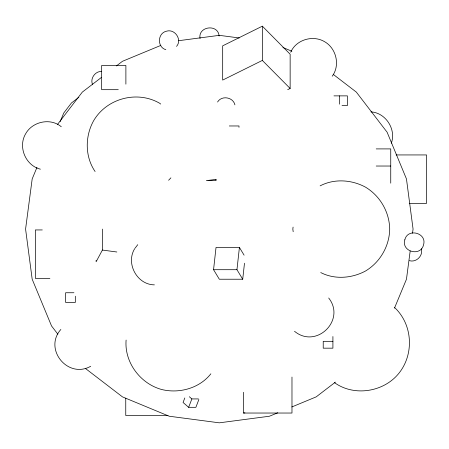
<?xml version="1.0" encoding="UTF-8"?>
<svg xmlns="http://www.w3.org/2000/svg" width="449" height="449" viewBox="0 0 449 449"><rect width="100%" height="100%" fill="white"/><g stroke="black" fill="none" stroke-linecap="round" stroke-linejoin="round"><path stroke-width="0.67" d="M244.486 263.226L242.718 279.227L219.325 279.227L213.561 269.703L216.025 247.438L239.418 247.438L244.099 255.178M242.718 279.227L236.954 269.703L239.418 247.438M126.102 340.078C124.261 362.321 140.301 383.676 161.651 389.502C179.269 393.852 199.502 388.262 210.867 373.798M293.09 227.104L292.832 229.085L293.18 231.723M410.173 251.064L406.463 279.227L394.536 308.031M412.524 233.205L413.069 229.085L406.463 178.943L387.111 132.214L356.321 92.09L333.237 74.377M184.803 397.954L183.069 402.472L188.647 407.316L195.882 407.316L198.856 399.571M188.647 407.316L191.869 398.925L198.447 398.925M36.958 167.421L32.182 178.943L25.582 229.085L32.182 279.227L51.54 325.957L57.865 334.202M60.177 121.612L63.747 113.008L71.442 102.973L78.833 97.304M134.678 248.695C125.574 263.411 137.001 284.733 154.394 284.857M290.699 52.252C296.071 39.703 312.869 34.736 324.509 41.639C336.307 48.268 340.404 65.296 332.221 76.223M391.332 143.203C396.433 129.402 385.685 112.688 370.93 111.88M102.389 229.085L102.389 250.059L96.125 261.756L96.125 260.358M57.444 124.519L82.33 92.09L101.564 77.329M176.558 46.41C182.423 39.72 174.874 28.506 166.433 31.211C157.453 33.159 156.965 47.24 165.849 49.682M217.563 102.018C221.632 95.132 233.177 97.085 234.922 104.858M170.895 177.855L168.628 180.251M60.868 329.454C43.284 349.019 67.827 379.225 90.676 366.289M135.065 248.196L137.759 244.683M116.409 65.941L122.454 61.3L160.86 45.394M335.431 382.11L316.197 396.871L291.872 406.946M262.345 26.171L222.682 45.832L222.682 80.079L262.345 60.424L262.345 26.171L290.144 54.217L290.144 88.47L287.669 89.693M320.126 185.864C334.258 178.461 351.634 179.656 365.486 187.138C380.112 195.916 389.418 212.029 389.704 229.085C389.418 246.136 380.112 262.255 365.486 271.033C351.836 278.363 334.724 279.761 320.738 272.56M277.791 412.777L269.467 416.223L219.325 422.829L169.183 416.223L122.454 396.871L85.624 368.612M178.797 40.679L219.325 35.342L239.244 37.963M101.536 71.408C94.952 71.223 89.794 78.783 92.662 84.771M243.543 392.28L243.543 413.035L244.924 412.856M118.278 89.682L101.67 89.682L101.67 65.464L125.888 65.464L125.888 84.148M333.961 95.873L347.403 95.873L347.403 105.56L342.043 105.56M229.299 125.967L238.986 125.967L238.986 127.348M376.211 148.905L390.742 148.905L390.742 183.153M396.102 154.939L426.55 154.939L426.55 203.375L409.252 203.375M376.211 166.029L390.742 166.029M42.29 229.939L35.37 229.939L35.37 278.374L49.901 278.374M213.561 269.703L236.954 269.703M73.939 292.742L65.638 292.742L65.638 302.43L75.325 302.43L75.325 296.205M332.911 341.324L323.224 341.324L323.224 348.171L332.911 348.171L332.911 336.526M243.543 413.035L291.979 413.035L291.979 377.059M167.96 415.505L125.754 415.505L125.754 398.207M409.443 260.673C416.302 262.732 423.368 255.666 421.308 248.808M102.389 250.059L116.841 251.996M282.909 47.51L291.872 51.225M40.399 169.189C25.509 165.496 17.78 146.829 25.694 133.69C32.513 121.477 50.49 117.616 61.283 126.747M160.703 104.056L159.648 103.248C137.074 90.17 106.503 98.365 93.487 120.972C84.917 136.524 84.934 156.763 95.104 171.524M394.525 307.66L395.58 308.469C414.051 326.894 414.051 358.543 395.58 376.969C379.725 392.695 352.757 395.838 334.471 382.638M294.527 331.289C316.225 349.322 346.162 320.154 328.696 298.007M189.332 396.725L191.869 398.925M262.345 60.424L290.144 88.47M219.101 35.999C218.192 23.573 197.717 26.267 200.058 38.507M339.36 95.873L339.36 104.174M404.824 239.828C401.148 251.726 420.775 256.985 423.542 244.84C427.218 232.941 407.591 227.688 404.824 239.828M216.031 179.376L206.344 180.65L216.031 180.65L216.031 179.376"/></g></svg>
